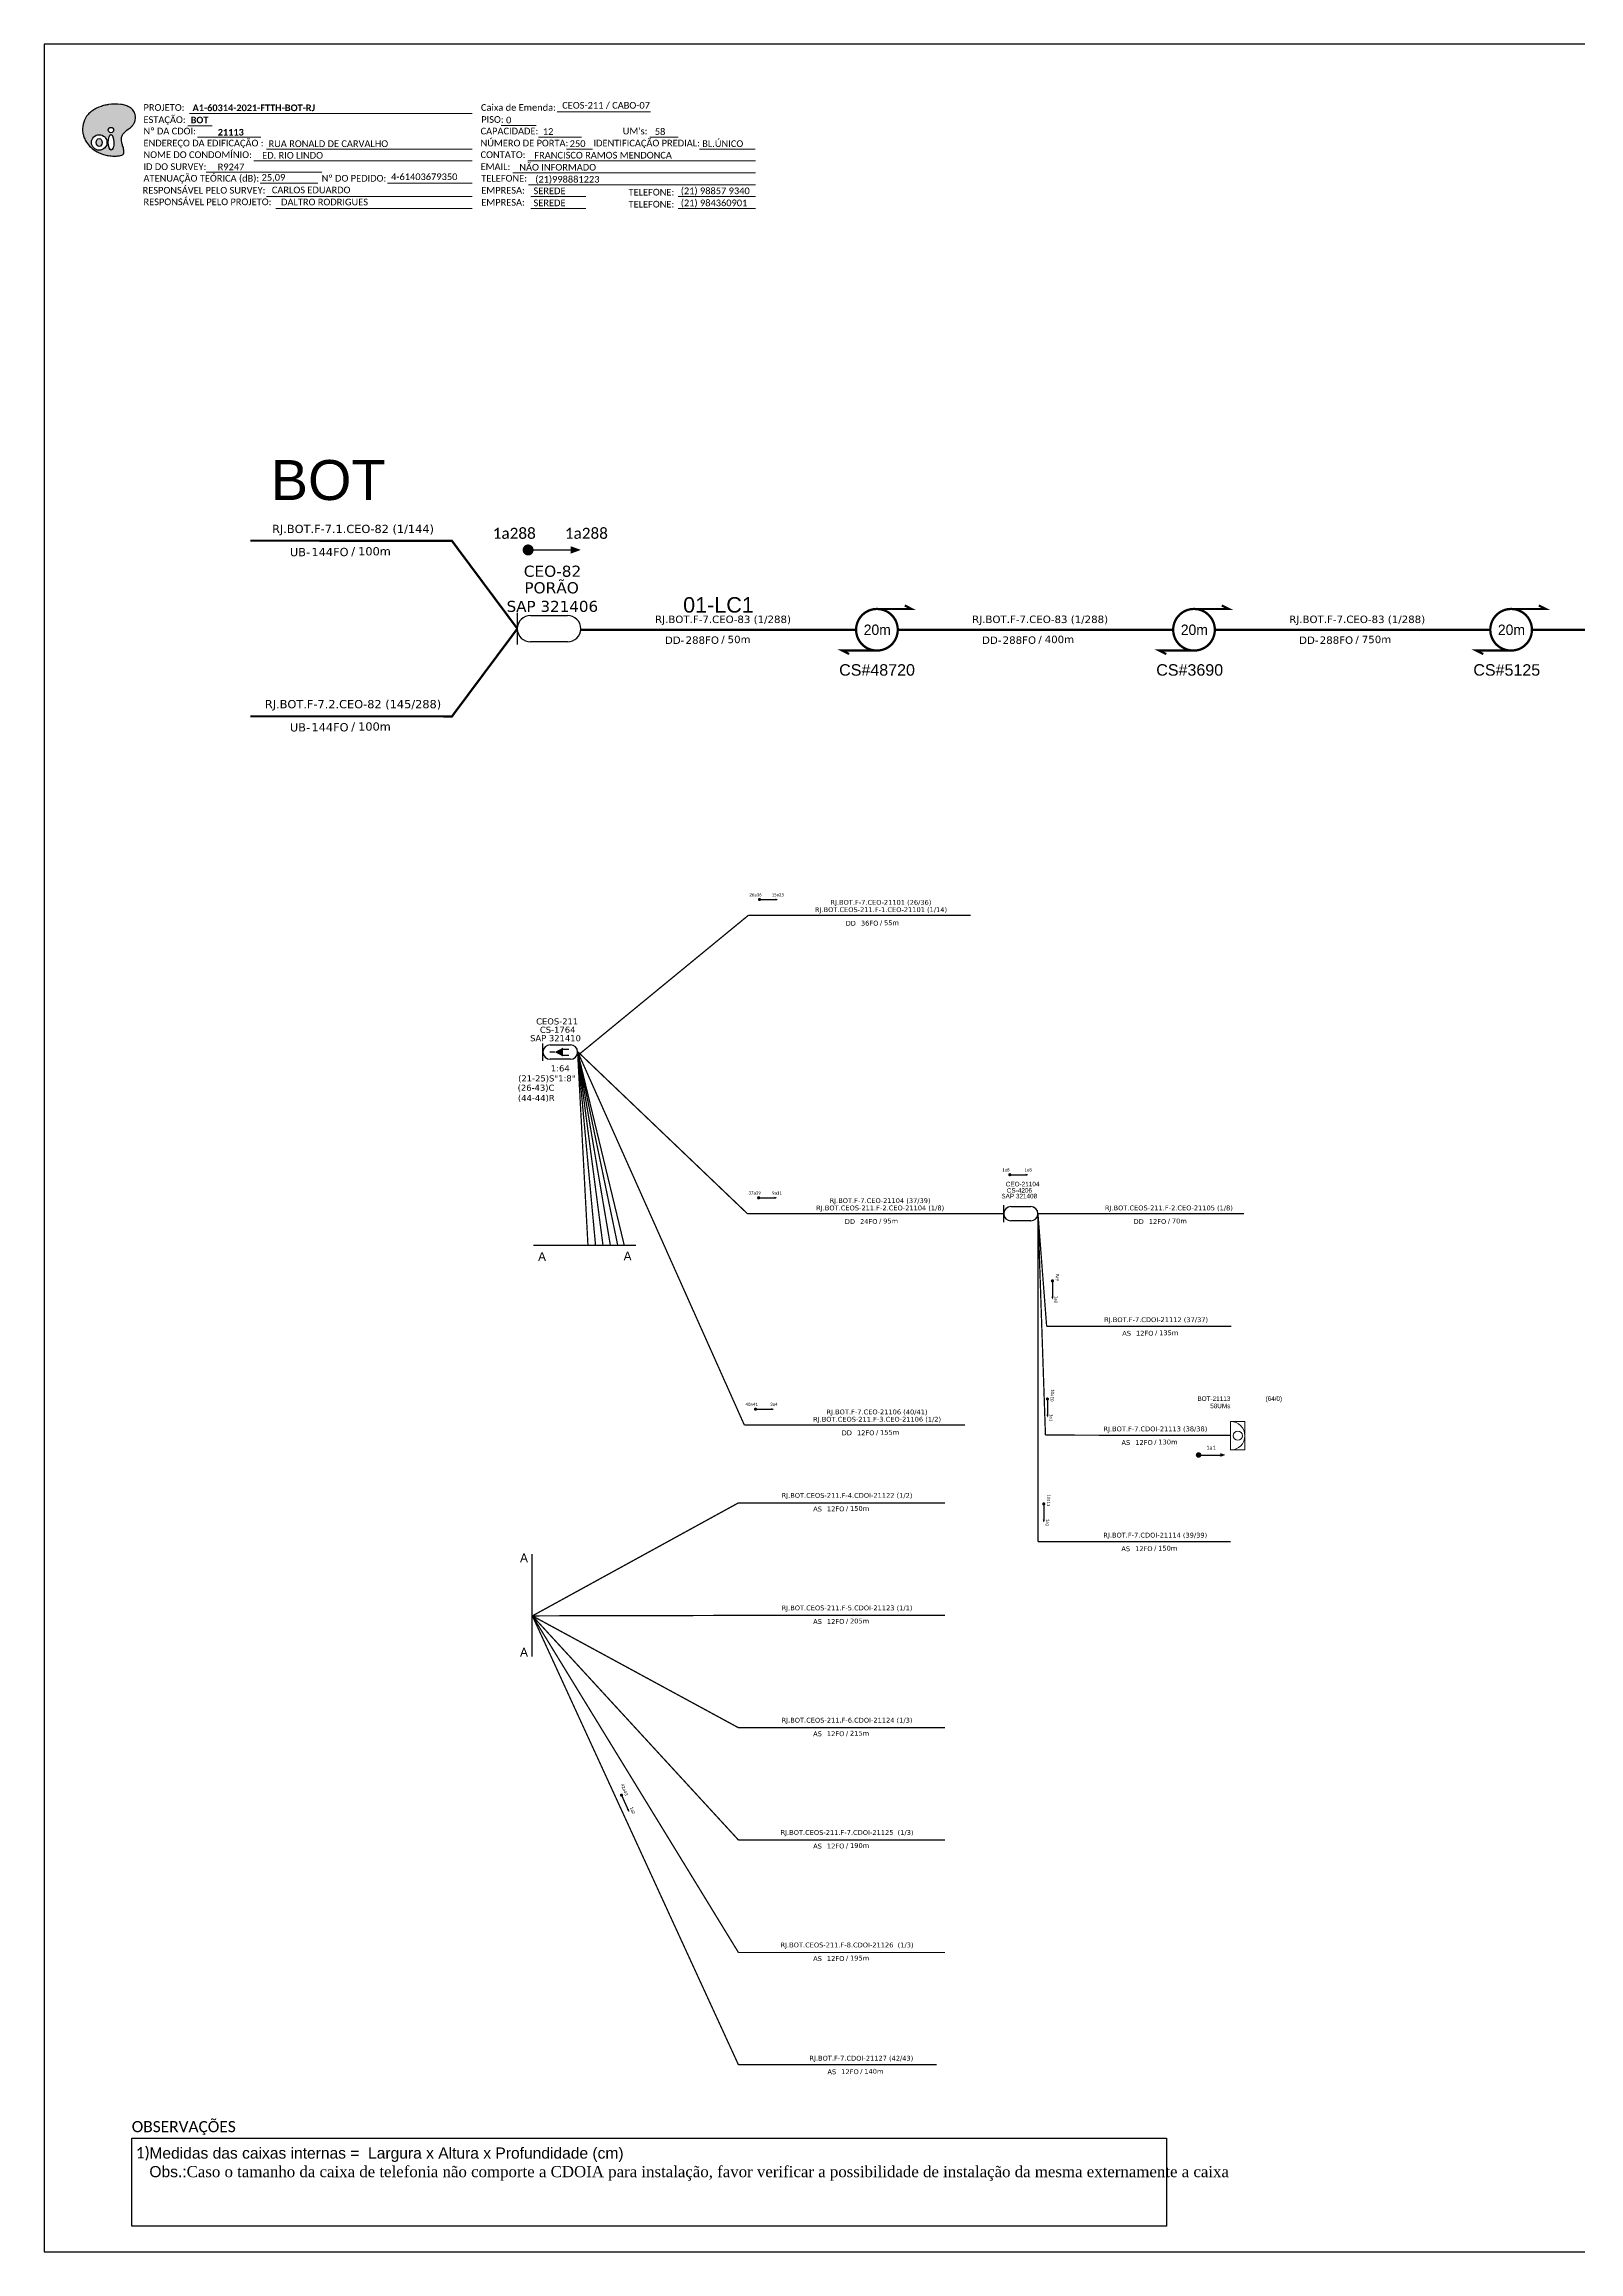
# Model space of a CAD drawing. Header units: metres. Extents: x -1286 to 1713, y -500 to 94.
# Drawn here: x -1286 to -873, y -500 to 94 of the extents above; entities that cross this region are included whole.
import ezdxf
from ezdxf.enums import TextEntityAlignment as Align

# ---------------------------------------------------------------- set-up
doc = ezdxf.new("R2010")
doc.units = ezdxf.units.M
doc.linetypes.add('ARILSUPP', pattern=[2.98, 1.42, -0.71, 0.14, -0.71])
for name, color, linetype, lineweight in [("20.0-LEGENDA DOS CDO'S", 1, 'Continuous', 0), ('20.1-CDO_INTERIOR', 1, 'Continuous', 0), ('40.1-ETIQUETAS', 1, 'Continuous', 20)]:
    doc.layers.add(name, color=color, linetype=linetype, lineweight=lineweight)
for name, color, linetype in [('20.4-CEO', 1, 'Continuous'), ('20.4-CEOS', 1, 'Continuous'), ('20.5-CABO AÉREO', 1, 'Continuous'), ('CAP a instalar', 1, 'FENCELINE1'), ('LC1', 3, 'Continuous'), ('SETA', 7, 'Continuous')]:
    doc.layers.add(name, color=color, linetype=linetype)
doc.styles.add('ARIAL', font='arial.ttf')
doc.styles.add('siredit', font='verdana.ttf')
doc.styles.add('WMF-Calibri0', font='CALIBRI.TTF')
doc.styles.add('WMF-Calibri1', font='CALIBRIB.TTF')
doc.linetypes.add('FENCELINE1', pattern='A,0.25,-0.1,[133,ltypeshp.shx,S=0.1,R=0,X=-0.1,Y=0],-0.1,1', length=1.45)

# ---------------------------------------------------------------- blocks, each defined once
blk = doc.blocks.new('OI')
h = blk.add_hatch(color=40)
edge = h.paths.add_edge_path()
edge.add_spline(control_points=[(4.35, -0.67), (3.92, -0.99), (3.26, -1.5), (2.81, -2.59), (2.9, -3.5), (3.06, -4.27), (3.31, -4.85), (3.37, -5.39), (3.4, -5.88), (3.2, -6.4), (2.54, -6.61), (1.65, -6.63), (0.55, -6.67), (-0.56, -6.42), (-1.61, -6.14), (-2.77, -5.61), (-3.92, -4.77), (-4.89, -3.7), (-5.34, -2.65), (-5.6, -1.94), (-5.85, -0.96), (-5.71, 0.47), (-5.1, 2.02), (-4.14, 3.02), (-3.3, 3.61), (-2.37, 4.16), (-1.36, 4.44), (-0.56, 4.7), (0.79, 4.85), (2.24, 4.97), (3.79, 4.57), (4.67, 4.21), (5.44, 3.65), (5.76, 2.99), (6.03, 2.21), (6.01, 1.46), (5.72, 0.64), (5.31, 0.08), (4.88, -0.38), (4.51, -0.55), (4.35, -0.67)], knot_values=[0, 0, 0, 0, 1.60434, 2.417191, 3.427595, 4.282808, 4.776746, 5.304182, 5.888771, 6.258406, 6.858137, 7.79129, 8.986195, 10.124242, 11.187857, 12.242908, 13.953784, 15.414161, 16.515391, 17.349188, 17.675853, 19.552021, 21.515531, 22.568638, 23.63245, 24.621084, 25.782718, 26.745347, 27.142653, 29.870543, 31.004649, 31.921532, 32.709589, 33.801391, 34.042471, 35.192333, 35.971461, 36.628871, 37.254359, 37.836911, 37.836911, 37.836911, 37.836911], degree=3, periodic=0)
h.paths.add_polyline_path([(1.13, -0.87, -1), (-0.04, -0.87, -1)], flags=16)
edge = h.paths.add_edge_path(flags=16)
edge.add_ellipse((0.56, -3.59), major_axis=(-0.02, 1.71), ratio=0.361305, start_angle=0, end_angle=360)
h.paths.add_polyline_path([(-0.36, -3.62, -1), (-3.8, -3.62, -1)], flags=16)
edge = h.paths.add_edge_path(flags=0)
edge.add_ellipse((-2.08, -3.62), major_axis=(0, 0.885), ratio=0.758294, start_angle=0, end_angle=360)
at = {"color": 40}
for centre, radius in [((-2.08, -3.62), 1.72), ((0.54, -0.87), 0.587)]:
    blk.add_circle(centre, radius, dxfattribs=at)
blk.add_ellipse((-2.08, -3.62), major_axis=(0, 0.885), ratio=0.758294, start_param=-3.141592653589792, end_param=3.141592653589792, dxfattribs=at)
blk.add_ellipse((0.56, -3.59), major_axis=(-0.02, 1.71), ratio=0.361305, dxfattribs=at)
at = {"color": 40, "start_tangent": (-0.800898, -0.598801), "end_tangent": (-0.800898, -0.598801)}
blk.add_spline([(4.35, -0.67), (3.2, -1.78), (2.9, -2.54), (2.92, -3.55), (3.12, -4.38), (3.28, -4.85), (3.37, -5.37), (3.35, -5.95), (3.2, -6.29), (2.66, -6.55), (1.73, -6.63), (0.54, -6.62), (-0.58, -6.41), (-1.6, -6.11), (-2.56, -5.67), (-3.95, -4.67), (-4.89, -3.56), (-5.37, -2.56), (-5.64, -1.78), (-5.72, -1.46), (-5.63, 0.42), (-4.84, 2.22), (-4.13, 2.99), (-3.27, 3.62), (-2.4, 4.09), (-1.3, 4.47), (-0.37, 4.72), (0.02, 4.77), (2.75, 4.8), (3.85, 4.53), (4.69, 4.16), (5.31, 3.68), (5.85, 2.73), (5.93, 2.5), (5.94, 1.35), (5.67, 0.62), (5.29, 0.08), (4.84, -0.36), (4.35, -0.67)], degree=3, dxfattribs=at)
blk = doc.blocks.new('ETIQUETA_RS5F')
at = {"layer": '40.1-ETIQUETAS', "color": 0, "style": 'siredit'}
blk.add_text('/', height=1.5, dxfattribs=at).set_placement((1.55, -1.95), align=Align.MIDDLE_RIGHT)
for tag, p in [('ETIQUETA_R_PRIMARIA', (1.18, 4.1)), ('ETIQUETA_R_SECUNDARIA', (1.18, 2.1)), ('F_ATIVAS/F_MORTAS', (1.11, -4.24))]:
    blk.add_attdef(tag, text='', height=1.5, dxfattribs=at).set_placement(p, align=Align.MIDDLE_CENTER)
for tag, p in [('TIPO_CABO', (-6.62, -2.12)), ('CAP_CABO', (0.37, -2.09))]:
    blk.add_attdef(tag, text='', height=1.5, dxfattribs=at).set_placement(p, align=Align.MIDDLE_RIGHT)
blk.add_attdef('METROS', text='', height=1.5, dxfattribs=at).set_placement((2.11, -1.95), align=Align.MIDDLE_LEFT)
for tag, p in [('FUSÃO_1', (0.82, -8.39)), ('FUSÃO_2', (0.82, -10.6)), ('FUSÃO_3', (0.82, -12.93)), ('FUSÃO_4', (0.82, -15.14)), ('FUSÃO_5', (0.82, -17.16))]:
    blk.add_attdef(tag, text='', height=1.5, dxfattribs=at).set_placement(p, align=Align.CENTER)

msp = doc.modelspace()

# ---------------------------------------------------------------- linework, layer by layer
at = {"color": 5}
for p, q in [((-1154.5, -228.92), (-1126.98, -228.92)), ((-1154.9, -312.12), (-1154.9, -339.64))]:
    msp.add_line(p, q, dxfattribs=at)
at = {"color": 0}
for p, q in [((-1262.5, -469.23), (-984.25, -469.23)), ((-1262.5, -492.93), (-1262.5, -469.23)), ((-984.25, -469.23), (-984.25, -492.93)), ((-984.25, -492.93), (-1262.5, -492.93))]:
    msp.add_line(p, q, dxfattribs=at)
msp.add_lwpolyline([(-1286.07, -499.81), (-445.07, -499.81), (-445.07, 94.19), (-1286.07, 94.19)], close=True)
at = {"color": 7, "lineweight": 0}
for points in [[(-1247.47, 72.24), (-1240.92, 72.24)], [(-1246.96, 75.52), (-1170.98, 75.52)], [(-1163.19, 72.28), (-1153.71, 72.28)], [(-1148.15, 76.01), (-1123.01, 76.01)], [(-1244.81, 69.17), (-1227.84, 69.17)], [(-1226.24, 65.93), (-1170.98, 65.93)], [(-1153.14, 69.17), (-1141.52, 69.17)], [(-1145.56, 65.93), (-1138.61, 65.93)], [(-1123.2, 69.17), (-1115.53, 69.17)], [(-1109.86, 65.93), (-1094.82, 65.93)], [(-1242.49, 59.75), (-1211.44, 59.75)], [(-1229.65, 62.82), (-1170.98, 62.82)], [(-1160.06, 59.58), (-1094.8, 59.58)], [(-1156.02, 62.82), (-1094.8, 62.82)], [(-1227.96, 56.79), (-1212.45, 56.79)], [(-1193.73, 56.79), (-1170.96, 56.79)], [(-1155.78, 56.34), (-1094.8, 56.34)], [(-1226.24, 53.23), (-1170.98, 53.23)], [(-1223.75, 49.99), (-1170.98, 49.99)], [(-1155.17, 53.23), (-1140.37, 53.23)], [(-1155.17, 49.99), (-1140.37, 49.99)], [(-1115.57, 53.23), (-1094.8, 53.23)], [(-1115.57, 49.99), (-1094.8, 49.99)]]:
    msp.add_lwpolyline(points, dxfattribs=at)
at = {"color": 7}
for points, const_width in [([(-1156.66, -41.9, 1), (-1155.18, -41.89, 1)], 1.48), ([(-1062.11, -57.77, 1.000012), (-1062.11, -68.97, 0.999978)], 0.622), ([(-976.84, -57.77, 1.000012), (-976.84, -68.97, 0.999978)], 0.622), ([(-891.56, -57.77, 1.000012), (-891.56, -68.97, 0.999978)], 0.622), ([(-1093.91, -135.96, 1), (-1093.49, -135.96, 1)], 0.425), ([(-1026.58, -209.99, 1), (-1026.16, -209.99, 1)], 0.425), ([(-1094.14, -216.21, 1), (-1093.71, -216.21, 1)], 0.425), ([(-1014.92, -238.34, 1), (-1014.92, -238.77, 1)], 0.425), ([(-1094.96, -273.07, 1), (-1094.54, -273.06, 1)], 0.425), ([(-1016.27, -270.13, 1), (-1016.26, -270.55, 1)], 0.425), ([(-1017.25, -298.36, 1), (-1017.24, -298.78, 1)], 0.425), ([(-1130.91, -376.73, 1), (-1130.73, -377.11, 1)], 0.425)]:
    msp.add_lwpolyline(points, format="xyb", close=True, dxfattribs=dict(at, const_width=const_width))
at = {"color": 7, "const_width": 0.583}
for points in [[(-1062.11, -57.77), (-1052.78, -57.77), (-1054.64, -56.83)], [(-976.84, -57.77), (-967.5, -57.77), (-969.37, -56.83)], [(-891.56, -57.77), (-882.23, -57.77), (-884.1, -56.83)], [(-1062.11, -68.97), (-1071.44, -68.97), (-1069.58, -69.9)], [(-976.84, -68.97), (-986.17, -68.97), (-984.3, -69.9)], [(-891.56, -68.97), (-900.9, -68.97), (-899.03, -69.9)]]:
    msp.add_lwpolyline(points, dxfattribs=at)
at = {"const_width": 0.743}
msp.add_lwpolyline([(-975.98, -285.41, 1), (-975.23, -285.41, 1)], format="xyb", close=True, dxfattribs=at)
msp.add_lwpolyline([(-975.98, -285.41, 1), (-975.23, -285.41, 1)], format="xyb", close=True, dxfattribs=at)
at = {"layer": '20.1-CDO_INTERIOR', "lineweight": 18}
msp.add_lwpolyline([(-963.14, -284.06), (-963.14, -276.39), (-966.98, -276.39), (-966.98, -284.06)], close=True, dxfattribs=at)
msp.add_circle((-965.06, -280.23), 1.23, dxfattribs=at)
msp.add_arc((-966.98, -280.23), 3.84, 270, 90, dxfattribs=at)
at = {"layer": '20.4-CEO', "color": 7}
for p, q in [((-1155.27, -59.53), (-1145.32, -59.53)), ((-1145.32, -66.62), (-1155.27, -66.62))]:
    msp.add_line(p, q, dxfattribs=at)
at = {"layer": '20.4-CEO', "color": 7, "const_width": 0.593}
for points in [[(-1230.66, -39.39), (-1176.4, -39.46), (-1158.81, -63.08)], [(-1230.66, -86.65), (-1176.4, -86.68), (-1158.81, -63.08)]]:
    msp.add_lwpolyline(points, dxfattribs=at)
at = {"layer": '20.4-CEO', "color": 7}
msp.add_lwpolyline([(-1158.81, -67.35), (-1158.81, -58.8)], dxfattribs=at)
for centre, start, end in [((-1155.27, -63.08), 90, 270), ((-1145.32, -63.08), 270, 90)]:
    msp.add_arc(centre, 3.55, start, end, dxfattribs=at)
at = {"layer": '20.4-CEOS', "color": 7}
for p, q in [((-1149.98, -175.06), (-1144.54, -175.06)), ((-1144.54, -178.94), (-1149.98, -178.94))]:
    msp.add_line(p, q, dxfattribs=at)
at = {"layer": '20.4-CEOS', "color": 5}
for p, q in [((-1028.01, -222.79), (-1028.01, -218.17)), ((-1026.09, -218.57), (-1020.72, -218.57)), ((-1020.72, -222.4), (-1026.09, -222.4))]:
    msp.add_line(p, q, dxfattribs=at)
at = {"layer": '20.4-CEOS', "color": 7}
for points in [[(-1151.92, -179.34), (-1151.92, -174.66)], [(-1148.76, -177), (-1150.07, -177)], [(-1146.61, -176.23), (-1144.96, -176.23)], [(-1146.61, -177.84), (-1144.96, -177.84)]]:
    msp.add_lwpolyline(points, dxfattribs=at)
msp.add_lwpolyline([(-1148.76, -177, 0, 2.4, 0), (-1146.51, -177, 2.4, 2.4, 0)], format="xyseb", dxfattribs=at)
for centre, start, end in [((-1149.98, -177), 90, 270), ((-1144.54, -177), 270, 90)]:
    msp.add_arc(centre, 1.94, start, end, dxfattribs=at)
at = {"layer": '20.4-CEOS', "color": 5}
for centre, start, end in [((-1026.09, -220.48), 90, 270), ((-1020.72, -220.48), 270, 90)]:
    msp.add_arc(centre, 1.91, start, end, dxfattribs=at)
at = {"layer": '20.5-CABO AÉREO', "color": 7, "ltscale": 8, "const_width": 0.593}
for points in [[(-1141.79, -63.37), (-1067.71, -63.37)], [(-1056.51, -63.37), (-982.44, -63.37)], [(-971.24, -63.37), (-897.16, -63.37)], [(-885.96, -63.37), (-811.89, -63.37)]]:
    msp.add_lwpolyline(points, dxfattribs=at)
at = {"layer": 'CAP a instalar', "color": 7, "ltscale": 5.3, "const_width": 0.347}
for points in [[(-1096.72, -140.23), (-1141.95, -177.4)], [(-1096.72, -140.23), (-1036.94, -140.23)], [(-1097.77, -277.34), (-1142.62, -176.85)], [(-1096.94, -220.48), (-1142.62, -176.85)], [(-1142.62, -176.85), (-1133.81, -228.92)], [(-1142.62, -176.85), (-1131.83, -228.92)], [(-1142.62, -176.85), (-1135.79, -228.92)], [(-1142.62, -176.85), (-1137.79, -228.92)], [(-1142.62, -176.85), (-1139.83, -228.92)], [(-1142.62, -176.85), (-1130.08, -228.92)], [(-1096.94, -220.48), (-1028.01, -220.48)], [(-1016.47, -250.76), (-1018.81, -220.48)], [(-1018.81, -220.48), (-1018.81, -308.73)], [(-1018.81, -220.48), (-963.37, -220.48)], [(-1016.47, -250.76), (-966.77, -250.75)], [(-1097.77, -277.34), (-1038.43, -277.34)], [(-1099.36, -298.29), (-1154.77, -328.69)], [(-1099.36, -298.29), (-1043.84, -298.29)], [(-1018.81, -308.73), (-967.02, -308.72)], [(-1099.36, -328.57), (-1154.77, -328.69)], [(-1099.36, -358.78), (-1154.77, -328.69)], [(-1099.36, -388.99), (-1154.77, -328.69)], [(-1099.36, -419.26), (-1154.77, -328.69)], [(-1099.36, -449.47), (-1154.77, -328.69)], [(-1099.36, -328.57), (-1043.84, -328.57)], [(-1099.36, -358.78), (-1043.84, -358.78)], [(-1099.36, -388.99), (-1043.84, -388.99)], [(-1099.36, -419.26), (-1043.84, -419.26)]]:
    msp.add_lwpolyline(points, dxfattribs=at)
at = {"layer": 'CAP a instalar', "ltscale": 5.3, "const_width": 0.347}
for points in [[(-1016.79, -280.05), (-1018.81, -220.48)], [(-1016.79, -280.05), (-966.98, -280.14)], [(-1016.79, -280.05), (-966.98, -280.14)]]:
    msp.add_lwpolyline(points, dxfattribs=at)
at = {"layer": 'CAP a instalar', "color": 7, "linetype": 'FENCELINE1', "ltscale": 5.3, "const_width": 0.347}
for points in [[(-1016.47, -250.76), (-966.77, -250.75)], [(-1018.81, -308.73), (-967.02, -308.72)], [(-1099.36, -449.47), (-1046.06, -449.45)]]:
    msp.add_lwpolyline(points, dxfattribs=at)
at = {"layer": 'SETA', "color": 7}
for points in [[(-1155.92, -41.89), (-1143.03, -41.89)], [(-1093.7, -135.96), (-1089.06, -135.96)], [(-1026.37, -209.99), (-1021.73, -209.99)], [(-1093.92, -216.21), (-1089.29, -216.21)], [(-1014.92, -238.55), (-1014.93, -243.19)], [(-1094.75, -273.06), (-1090.12, -273.06)], [(-1016.27, -270.34), (-1016.27, -274.98)], [(-1017.24, -298.57), (-1017.25, -303.2)], [(-1130.82, -376.92), (-1128.89, -381.13)]]:
    msp.add_lwpolyline(points, dxfattribs=at)
at = {"layer": 'SETA'}
msp.add_lwpolyline([(-975.61, -285.41), (-969.22, -285.41)], dxfattribs=at)
msp.add_lwpolyline([(-975.61, -285.41), (-969.22, -285.41)], dxfattribs=at)
at = {"layer": 'SETA', "color": 7}
for points in [[(-1144.45, -40.9), (-1141.73, -41.88), (-1144.44, -42.88)], [(-1089.47, -135.67), (-1088.69, -135.95), (-1089.47, -136.24)], [(-1022.14, -209.71), (-1021.36, -209.99), (-1022.14, -210.27)], [(-1089.69, -215.92), (-1088.91, -216.2), (-1089.69, -216.49)], [(-1014.64, -242.78), (-1014.92, -243.56), (-1015.21, -242.79)], [(-1090.52, -272.78), (-1089.74, -273.06), (-1090.52, -273.35)], [(-1015.99, -274.57), (-1016.27, -275.35), (-1016.55, -274.57)], [(-1016.97, -302.8), (-1017.25, -303.58), (-1017.53, -302.8)], [(-1128.8, -380.65), (-1128.73, -381.47), (-1129.32, -380.88)]]:
    msp.add_solid(points, dxfattribs=at)
at = {"layer": 'SETA'}
msp.add_solid([(-969.73, -284.9), (-968.37, -285.4), (-969.73, -285.89)], dxfattribs=at)
msp.add_solid([(-969.73, -284.9), (-968.37, -285.4), (-969.73, -285.89)], dxfattribs=at)

# ---------------------------------------------------------------- block references
at = {"color": 7, "xscale": 1.213923925163967, "yscale": 1.213923925163967, "zscale": 1.213923925163967, "rotation": 0.1532896023949059}
msp.add_blockref('OI', (-1268.76, 72.14), dxfattribs=at)
at = {"layer": '40.1-ETIQUETAS', "color": 7}
ref = msp.add_blockref('ETIQUETA_RS5F', (-1204.76, -39.35), dxfattribs=dict(at, xscale=1.481481481481481, yscale=1.481481481481481, zscale=1.481481481481481))
ref.add_attrib('ETIQUETA_R_SECUNDARIA', 'RJ.BOT.F-7.1.CEO-82 (1/144)', dxfattribs={"color": 0, "height": 2.2222, "style": 'siredit'}).set_placement((-1203.01, -36.23), align=Align.MIDDLE_CENTER)
ref.add_attrib('TIPO_CABO', 'UB-', dxfattribs={"color": 0, "height": 2.222, "style": 'siredit'}).set_placement((-1214.56, -42.48), align=Align.MIDDLE_RIGHT)
ref.add_attrib('CAP_CABO', '144FO', dxfattribs={"color": 0, "height": 2.222, "style": 'siredit'}).set_placement((-1204.22, -42.45), align=Align.MIDDLE_RIGHT)
ref.add_attrib('METROS', '100m', dxfattribs={"color": 0, "height": 2.222, "style": 'siredit'}).set_placement((-1201.63, -42.25), align=Align.MIDDLE_LEFT)
ref = msp.add_blockref('ETIQUETA_RS5F', (-1105.13, -63.37), dxfattribs=dict(at, xscale=1.333333333333342, yscale=1.333333333333342, zscale=1.333333333333342))
ref.add_attrib('ETIQUETA_R_SECUNDARIA', 'RJ.BOT.F-7.CEO-83 (1/288)', dxfattribs={"color": 0, "height": 2, "style": 'siredit'}).set_placement((-1103.51, -60.56), align=Align.MIDDLE_CENTER)
ref.add_attrib('TIPO_CABO', 'DD-', dxfattribs={"color": 0, "height": 2, "style": 'siredit'}).set_placement((-1113.91, -66.19), align=Align.MIDDLE_RIGHT)
ref.add_attrib('CAP_CABO', '288FO', dxfattribs={"color": 0, "height": 2, "style": 'siredit'}).set_placement((-1104.6, -66.16), align=Align.MIDDLE_RIGHT)
ref.add_attrib('METROS', '50m', dxfattribs={"color": 0, "height": 2, "style": 'siredit'}).set_placement((-1102.27, -65.97), align=Align.MIDDLE_LEFT)
ref = msp.add_blockref('ETIQUETA_RS5F', (-1019.85, -63.37), dxfattribs=dict(at, xscale=1.333333333333342, yscale=1.333333333333342, zscale=1.333333333333342))
ref.add_attrib('ETIQUETA_R_SECUNDARIA', 'RJ.BOT.F-7.CEO-83 (1/288)', dxfattribs={"color": 0, "height": 2, "style": 'siredit'}).set_placement((-1018.23, -60.56), align=Align.MIDDLE_CENTER)
ref.add_attrib('TIPO_CABO', 'DD-', dxfattribs={"color": 0, "height": 2, "style": 'siredit'}).set_placement((-1028.63, -66.19), align=Align.MIDDLE_RIGHT)
ref.add_attrib('CAP_CABO', '288FO', dxfattribs={"color": 0, "height": 2, "style": 'siredit'}).set_placement((-1019.32, -66.16), align=Align.MIDDLE_RIGHT)
ref.add_attrib('METROS', '400m', dxfattribs={"color": 0, "height": 2, "style": 'siredit'}).set_placement((-1017, -65.97), align=Align.MIDDLE_LEFT)
ref = msp.add_blockref('ETIQUETA_RS5F', (-934.58, -63.37), dxfattribs=dict(at, xscale=1.333333333333342, yscale=1.333333333333342, zscale=1.333333333333342))
ref.add_attrib('ETIQUETA_R_SECUNDARIA', 'RJ.BOT.F-7.CEO-83 (1/288)', dxfattribs={"color": 0, "height": 2, "style": 'siredit'}).set_placement((-932.96, -60.56), align=Align.MIDDLE_CENTER)
ref.add_attrib('TIPO_CABO', 'DD-', dxfattribs={"color": 0, "height": 2, "style": 'siredit'}).set_placement((-943.36, -66.19), align=Align.MIDDLE_RIGHT)
ref.add_attrib('CAP_CABO', '288FO', dxfattribs={"color": 0, "height": 2, "style": 'siredit'}).set_placement((-934.05, -66.16), align=Align.MIDDLE_RIGHT)
ref.add_attrib('METROS', '750m', dxfattribs={"color": 0, "height": 2, "style": 'siredit'}).set_placement((-931.72, -65.97), align=Align.MIDDLE_LEFT)
ref = msp.add_blockref('ETIQUETA_RS5F', (-1204.76, -86.5), dxfattribs=dict(at, xscale=1.481481481481481, yscale=1.481481481481481, zscale=1.481481481481481))
ref.add_attrib('ETIQUETA_R_SECUNDARIA', 'RJ.BOT.F-7.2.CEO-82 (145/288)', dxfattribs={"color": 0, "height": 2.2222, "style": 'siredit'}).set_placement((-1203.01, -83.38), align=Align.MIDDLE_CENTER)
ref.add_attrib('TIPO_CABO', 'UB-', dxfattribs={"color": 0, "height": 2.222, "style": 'siredit'}).set_placement((-1214.56, -89.63), align=Align.MIDDLE_RIGHT)
ref.add_attrib('CAP_CABO', '144FO', dxfattribs={"color": 0, "height": 2.222, "style": 'siredit'}).set_placement((-1204.22, -89.6), align=Align.MIDDLE_RIGHT)
ref.add_attrib('METROS', '100m', dxfattribs={"color": 0, "height": 2.222, "style": 'siredit'}).set_placement((-1201.63, -89.4), align=Align.MIDDLE_LEFT)

# ---------------------------------------------------------------- texts
at = {"color": 7, "lineweight": 0, "style": 'WMF-Calibri0'}
for s, height, p in [('PROJETO:', 1.793, (-1259.36, 76.26)), ('Caixa de Emenda:', 1.7927, (-1168.6, 76.26)), ('ESTAÇÃO:', 1.793, (-1259.36, 72.98)), ('Nº DA CDOI:', 1.7927, (-1259.36, 69.91)), ('CAPACIDADE:', 1.7927, (-1168.71, 69.91)), ('PISO:', 1.793, (-1168.53, 73.03)), ("UM's:", 1.793, (-1130.47, 69.91)), ('ENDEREÇO DA EDIFICAÇÃO :', 1.7927, (-1259.36, 66.68)), ('NOME DO CONDOMÍNIO:', 1.7927, (-1259.36, 63.56)), ('CONTATO:', 1.793, (-1168.71, 63.56)), ('NÚMERO DE PORTA:', 1.7927, (-1168.71, 66.68)), ('IDENTIFICAÇÃO PREDIAL:', 1.7927, (-1138.34, 66.68)), ('ATENUAÇÃO TEÓRICA (dB):', 1.7927, (-1259.36, 57.21)), ('ID DO SURVEY:', 1.7927, (-1259.36, 60.33)), ('EMAIL:', 1.793, (-1168.71, 60.33)), ('RESPONSÁVEL PELO SURVEY:', 1.7927, (-1259.6, 53.98)), ('Nº DO PEDIDO:', 1.7927, (-1211.44, 57.21)), ('TELEFONE:', 1.793, (-1168.53, 57.21)), ('EMPRESA:', 1.793, (-1168.53, 53.98)), ('TELEFONE:', 1.793, (-1128.93, 53.47)), ('RESPONSÁVEL PELO PROJETO:', 1.7927, (-1259.36, 50.87)), ('EMPRESA:', 1.793, (-1168.53, 50.74)), ('TELEFONE:', 1.793, (-1128.93, 50.24))]:
    msp.add_text(s, height=height, dxfattribs=at).set_placement(p)
at = {"color": 7}
for s, height, style, p in [('A1-60314-2021-FTTH-BOT-RJ', 1.7927, 'WMF-Calibri1', (-1246.16, 76.17)), ('CEOS-211 / CABO-07', 1.7927, 'WMF-Calibri0', (-1146.75, 76.85)), ('BOT', 1.793, 'WMF-Calibri1', (-1246.68, 72.89)), ('0', 1.79, 'WMF-Calibri0', (-1161.84, 72.88)), ('12', 1.793, 'WMF-Calibri0', (-1151.96, 69.79)), ('58', 1.793, 'WMF-Calibri0', (-1121.85, 69.77)), ('RUA RONALD DE CARVALHO', 1.7927, 'WMF-Calibri0', (-1225.73, 66.52)), ('250', 1.793, 'WMF-Calibri0', (-1144.74, 66.53)), ('BL.ÚNICO', 1.793, 'WMF-Calibri0', (-1109.1, 66.53)), ('R9247', 1.793, 'WMF-Calibri0', (-1239.4, 60.28)), ('ED. RIO LINDO', 1.7927, 'WMF-Calibri0', (-1227.45, 63.39)), ('4-61403679350', 1.7927, 'WMF-Calibri0', (-1192.78, 57.62)), ('NÃO INFORMADO', 1.7927, 'WMF-Calibri0', (-1158.28, 60.18)), ('FRANCISCO RAMOS MENDONCA', 1.7927, 'WMF-Calibri0', (-1154.25, 63.42)), ('25,09', 1.793, 'WMF-Calibri0', (-1227.58, 57.45)), ('CARLOS EDUARDO', 1.7927, 'WMF-Calibri0', (-1224.84, 54.07)), ('SEREDE', 1.793, 'WMF-Calibri0', (-1154.47, 53.83)), ('(21)998881223', 1.7927, 'WMF-Calibri0', (-1154, 56.94)), ('(21) 98857 9340', 1.7927, 'WMF-Calibri0', (-1114.86, 53.83)), ('DALTRO RODRIGUES', 1.7927, 'WMF-Calibri0', (-1222.35, 50.83)), ('SEREDE', 1.793, 'WMF-Calibri0', (-1154.47, 50.59)), ('(21) 984360901', 1.7927, 'WMF-Calibri0', (-1114.86, 50.59)), ('BOT', 10.752, 'ARIAL', (-1225.13, -28.46))]:
    msp.add_text(s, height=height, dxfattribs=dict(at, style=style)).set_placement(p)
at = {"color": 7, "style": 'WMF-Calibri1'}
msp.add_text('21113', height=1.793, dxfattribs=at).set_placement((-1235.88, 69.6), align=Align.CENTER)
at = {"color": 7}
for p in [(-1065.66, -64.77), (-980.39, -64.77), (-895.11, -64.77)]:
    msp.add_text('20m', height=2.8, dxfattribs=at).set_placement(p)
at = {"color": 7, "style": 'ARIAL'}
for s, p in [('CS#48720', (-1072.27, -75.72)), ('CS#3690', (-986.99, -75.72)), ('CS#5125', (-901.72, -75.72))]:
    msp.add_text(s, height=3.087, rotation=359.98667, dxfattribs=at).set_placement(p)
at = {"color": 5}
for p in [(-1152.18, -232.02), (-1129.17, -231.87), (-1157.03, -313.07), (-1157.03, -338.45)]:
    msp.add_text('A', height=2.37, dxfattribs=at).set_placement(p, align=Align.MIDDLE_CENTER)
at = {"style": 'WMF-Calibri0'}
msp.add_text('OBSERVAÇÕES', height=3, dxfattribs=at).set_placement((-1262.52, -467.61))
at = {"color": 7, "attachment_point": 5, "rotation": 359.91656}
for s, insert, char_height, width in [('{\\fCalibri|b0|i0|c0|p34;\\C256;1a288}', (-1159.65, -37.43), 2.963, 218.7314), ('{\\fCalibri|b0|i0|c0|p34;\\C256;1a288}', (-1140.25, -37.43), 2.963, 218.7314), ('{\\fCalibri|b0|i0|c0|p34;\\C256;26a36}', (-1094.77, -134.68), 0.8497, 62.7276), ('{\\fCalibri|b0|i0|c0|p34;\\C256;15a25}', (-1088.78, -134.68), 0.8497, 62.7276)]:
    msp.add_mtext(s, dxfattribs=dict(at, insert=insert, char_height=char_height, width=width))
at = {"color": 5, "char_height": 0.8497, "width": 62.7276, "attachment_point": 5}
for s, insert, rotation in [('{\\fCalibri|b0|i0|c0|p34;\\C256;1a8}', (-1027.44, -208.71), 359.91656), ('{\\fCalibri|b0|i0|c0|p34;\\C256;1a8}', (-1021.45, -208.71), 359.91656), ('{\\fCalibri|b0|i0|c0|p34;\\C256;37a39}', (-1094.99, -214.93), 359.91656), ('{\\fCalibri|b0|i0|c0|p34;\\C256;9a11}', (-1089.01, -214.93), 359.91656), ('{\\fCalibri|b0|i0|c0|p34;\\C256;9a9}', (-1013.58, -237.56), 266.63771), ('{\\fCalibri|b0|i0|c0|p34;\\C256;1a1}', (-1013.92, -243.54), 266.63771), ('{\\fCalibri|b0|i0|c0|p34;\\C256;40a41}', (-1095.82, -271.78), 359.91656), ('{\\fCalibri|b0|i0|c0|p34;\\C256;3a4}', (-1089.84, -271.78), 359.91656), ('{\\fCalibri|b0|i0|c0|p34;\\C256;10a10}', (-1014.92, -269.34), 266.63771), ('{\\fCalibri|b0|i0|c0|p34;\\C256;1a1}', (-1015.27, -275.32), 266.63771), ('{\\fCalibri|b0|i0|c0|p34;\\C256;11a11}', (-1015.9, -297.57), 266.63771), ('{\\fCalibri|b0|i0|c0|p34;\\C256;1a1}', (-1016.25, -303.55), 266.63771), ('\\pt31.4395;{\\fCalibri|b0|i0|c0|p34;\\C256;42a43}', (-1130.02, -375.45), 291.29496), ('{\\fCalibri|b0|i0|c0|p34;\\C256;1a2}', (-1127.84, -381.03), 291.29496)]:
    msp.add_mtext(s, dxfattribs=dict(at, insert=insert, rotation=rotation))
at = {"insert": (-972.27, -283.45), "char_height": 1.1145, "width": 18.8423, "attachment_point": 5}
msp.add_mtext('{\\fCalibri|b0|i0|c0|p34;\\C7;1a1}', dxfattribs=at)
at = {"char_height": 3, "width": 277.1819, "attachment_point": 1}
for s, insert, style in [('1)', (-1261.44, -471.63), 'WMF-Calibri0'), ('Medidas das caixas internas =  Largura x Altura x Profundidade (cm)\\PObs.:{\\fTimes New Roman|b0|i0|c0|p16;Caso o tamanho da caixa de telefonia não comporte a CDOIA para instalação, favor verificar a possibilidade de instalação da mesma externamente a caixa}', (-1257.77, -471.72), 'ARIAL')]:
    msp.add_mtext(s, dxfattribs=dict(at, insert=insert, style=style))
at = {"layer": "20.0-LEGENDA DOS CDO'S", "color": 5, "style": 'ARIAL'}
for s, p in [('CEO-21104', (-1027.47, -213.13)), ('CS-4206', (-1027.17, -214.83)), ('SAP 321408', (-1028.65, -216.37))]:
    msp.add_text(s, height=1.228, rotation=0.11799, dxfattribs=at).set_placement(p)
at = {"layer": "20.0-LEGENDA DOS CDO'S", "style": 'ARIAL'}
for s, p in [('BOT-21113', (-967.05, -270.85)), ('58UMs', (-967.05, -272.82)), ('(64/0)', (-953.13, -270.85))]:
    msp.add_text(s, height=1.228, dxfattribs=at).set_placement(p, align=Align.RIGHT)
at = {"layer": '20.4-CEO', "color": 7, "style": 'siredit'}
for s, height, p in [('CEO-82', 3.004, (-1149.36, -47.62)), ('PORÃO', 3.004, (-1149.61, -52.07)), ('          SAP 321406', 2.963, (-1155.86, -57.07))]:
    msp.add_text(s, height=height, dxfattribs=at).set_placement(p, align=Align.MIDDLE_CENTER)
at = {"layer": '20.4-CEOS', "color": 7, "style": 'siredit'}
for s, height, p in [('CEOS-211', 1.644, (-1148.1, -167.92)), ('CS-1764', 1.644, (-1147.97, -170.17)), ('  SAP 321410', 1.6437, (-1149.27, -172.44)), ('(21-25)S"1:8"', 1.6437, (-1150.88, -183.25)), ('1:64', 1.644, (-1147.26, -180.55)), ('(26-43)C', 1.644, (-1153.79, -185.77)), ('(44-44)R', 1.644, (-1153.72, -188.52))]:
    msp.add_text(s, height=height, dxfattribs=at).set_placement(p, align=Align.TOP_CENTER)
at = {"layer": '40.1-ETIQUETAS', "color": 7, "style": 'siredit'}
for s, p in [('RJ.BOT.F-7.CEO-21101 (26/36)', (-1061.05, -136.71)), ('RJ.BOT.CEOS-211.F-1.CEO-21101 (1/14)', (-1061.02, -138.68)), ('RJ.BOT.CEOS-211.F-2.CEO-21104 (1/8)', (-1061.24, -218.93)), ('RJ.BOT.F-7.CEO-21104 (37/39)', (-1061.27, -216.96)), ('RJ.BOT.CEOS-211.F-2.CEO-21105 (1/8)', (-983.6, -218.93)), ('RJ.BOT.F-7.CDOI-21112 (37/37)', (-987.03, -249)), ('RJ.BOT.F-7.CEO-21106 (40/41)', (-1062.1, -273.82)), ('RJ.BOT.CEOS-211.F-3.CEO-21106 (1/2)', (-1062.07, -275.79)), ('RJ.BOT.CEOS-211.F-4.CDOI-21122 (1/2)', (-1070.16, -296.28)), ('RJ.BOT.F-7.CDOI-21114 (39/39)', (-987.27, -306.97)), ('RJ.BOT.CEOS-211.F-5.CDOI-21123 (1/1)', (-1070.16, -326.55)), ('RJ.BOT.CEOS-211.F-6.CDOI-21124 (1/3)', (-1070.16, -356.76)), ('RJ.BOT.CEOS-211.F-7.CDOI-21125  (1/3)', (-1070.16, -386.97)), ('RJ.BOT.CEOS-211.F-8.CDOI-21126  (1/3)', (-1070.16, -417.24)), ('RJ.BOT.F-7.CDOI-21127 (42/43)', (-1066.31, -447.71))]:
    msp.add_text(s, height=1.3, dxfattribs=at).set_placement(p, align=Align.MIDDLE_CENTER)
for s, p in [('DD', (-1067.77, -142.34)), ('36FO', (-1061.72, -142.32)), ('/', (-1060.7, -142.2)), ('DD', (-1068, -222.59)), ('24FO', (-1061.95, -222.57)), ('/', (-1060.92, -222.45)), ('DD', (-990.35, -222.59)), ('12FO', (-984.3, -222.57)), ('/', (-983.28, -222.45)), ('AS', (-993.79, -252.66)), ('12FO', (-987.74, -252.64)), ('/', (-986.71, -252.52)), ('DD', (-1068.83, -279.45)), ('12FO', (-1062.78, -279.43)), ('/', (-1061.75, -279.31)), ('AS', (-1076.91, -299.93)), ('12FO', (-1070.86, -299.91)), ('/', (-1069.84, -299.79)), ('AS', (-994.03, -310.63)), ('12FO', (-987.98, -310.61)), ('/', (-986.96, -310.49)), ('AS', (-1076.91, -330.21)), ('12FO', (-1070.86, -330.19)), ('/', (-1069.84, -330.07)), ('AS', (-1076.91, -360.42)), ('12FO', (-1070.86, -360.4)), ('/', (-1069.84, -360.28)), ('AS', (-1076.91, -390.63)), ('12FO', (-1070.86, -390.61)), ('/', (-1069.84, -390.49)), ('AS', (-1076.91, -420.9)), ('12FO', (-1070.86, -420.88)), ('/', (-1069.84, -420.76)), ('AS', (-1073.07, -451.36)), ('12FO', (-1067.02, -451.34)), ('/', (-1066, -451.22))]:
    msp.add_text(s, height=1.3, dxfattribs=at).set_placement(p, align=Align.MIDDLE_RIGHT)
for s, p in [('55m', (-1060.21, -142.2)), ('95m', (-1060.44, -222.45)), ('70m', (-982.79, -222.45)), ('135m', (-986.22, -252.52)), ('155m', (-1061.26, -279.31)), ('150m ', (-1069.35, -299.79)), ('150m', (-986.47, -310.49)), ('205m ', (-1069.35, -330.07)), ('215m ', (-1069.35, -360.28)), ('190m ', (-1069.35, -390.49)), ('195m ', (-1069.35, -420.76)), ('140m', (-1065.51, -451.22))]:
    msp.add_text(s, height=1.3, dxfattribs=at).set_placement(p, align=Align.MIDDLE_LEFT)
at = {"layer": '40.1-ETIQUETAS', "color": 1, "style": 'siredit'}
msp.add_text('/', height=1.3, dxfattribs=at).set_placement((-986.92, -281.91), align=Align.MIDDLE_RIGHT)
at = {"layer": 'CAP a instalar', "ltscale": 5.3, "style": 'siredit'}
msp.add_text('RJ.BOT.F-7.CDOI-21113 (38/38)', height=1.3, dxfattribs=at).set_placement((-987.23, -278.39), align=Align.MIDDLE_CENTER)
at = {"layer": 'CAP a instalar', "color": 1, "ltscale": 5.3, "style": 'siredit'}
for s, p in [('AS', (-993.99, -282.05)), ('12FO', (-987.94, -282.03))]:
    msp.add_text(s, height=1.3, dxfattribs=at).set_placement(p, align=Align.MIDDLE_RIGHT)
at = {"layer": 'CAP a instalar', "ltscale": 5.3, "style": 'siredit'}
msp.add_text('130m', height=1.3, dxfattribs=at).set_placement((-986.43, -281.91), align=Align.MIDDLE_LEFT)
at = {"layer": 'LC1', "color": 7, "linetype": 'ARILSUPP', "style": 'ARIAL'}
msp.add_text('01-LC1', height=4.148, dxfattribs=at).set_placement((-1104.72, -56.67), align=Align.MIDDLE_CENTER)

doc.saveas('drawing.dxf')
